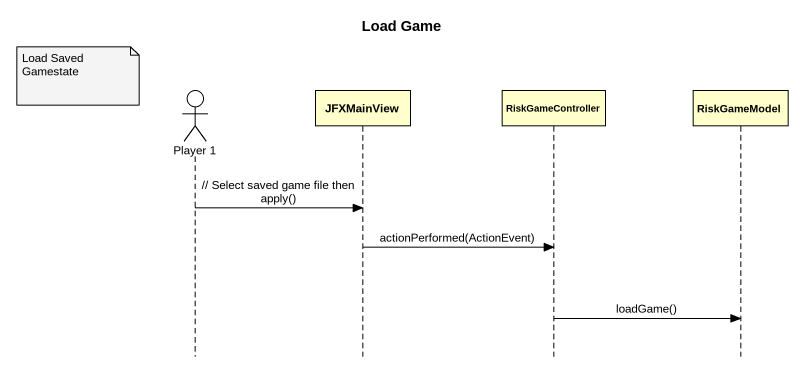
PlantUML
@startuml
title Load Game
hide footbox
actor "Player 1" as Player_1
participant JFXMainView
participant RiskGameController
participant RiskGameModel

note left of Player_1 : Load Saved Gamestate
Player_1 -> JFXMainView : // Select saved game file then apply()
JFXMainView -> RiskGameController : actionPerformed(ActionEvent)
RiskGameController -> RiskGameModel : loadGame()
@enduml
